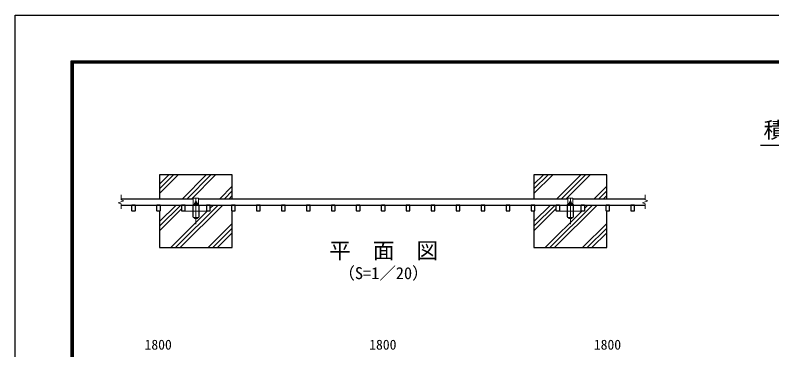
# Model space of a CAD drawing. Units: millimetres, scale not verified. Extents: x -4200 to 4200, y -2970 to 2970.
# Drawn here: x -4200 to -562, y 1360 to 2970 of the extents above; entities that cross this region are included whole.
import ezdxf
from ezdxf.enums import TextEntityAlignment as Align

# ---------------------------------------------------------------- set-up
doc = ezdxf.new("R2010")
doc.units = ezdxf.units.MM
doc.header["$LTSCALE"] = 10
doc.linetypes.add('USER1', pattern=[50.8, 31.75, -6.35, 6.35, -6.35])
for name, color, linetype, lineweight in [('0-0_D-TTL', 2, 'Continuous', 25), ('0-1_D-TTL-TXT', 7, 'Continuous', 25), ('0-2_D-BMK', 2, 'USER1', 13), ('0-3_D-DCR-HCH', 7, 'Continuous', 13), ('0-4_D-STR4', 7, 'Continuous', 25), ('0-5_D-STR1', 1, 'Continuous', 25), ('0-6_D-STR3', 3, 'Continuous', 13), ('0-8_D-STR-DIM', 7, 'Continuous', 13), ('0-9_0', 7, 'Continuous', 25)]:
    doc.layers.add(name, color=color, linetype=linetype, lineweight=lineweight)
doc.styles.add('ＭＳ ゴシック', font='')
doc.styles.get('ＭＳ ゴシック').set_extended_font_data('MS Gothic')

msp = doc.modelspace()

# ---------------------------------------------------------------- linework, layer by layer
at = {"layer": '0-0_D-TTL'}
for points in [[(-4199.92, 2970.06), (4200.08, 2970.06), (4200.08, -2969.94), (-4199.92, -2969.94)], [(-3929.92, 2750.06), (3930.08, 2750.06), (3930.08, -2749.94), (-3929.92, -2749.94)], [(-3927.42, 2747.56), (3927.58, 2747.56), (3927.58, -2747.44), (-3927.42, -2747.44)], [(-3924.92, 2745.06), (3925.08, 2745.06), (3925.08, -2744.94), (-3924.92, -2744.94)], [(-3922.42, 2742.56), (3922.58, 2742.56), (3922.58, -2742.44), (-3922.42, -2742.44)], [(-3919.92, 2740.06), (3920.08, 2740.06), (3920.08, -2739.94), (-3919.92, -2739.94)]]:
    msp.add_lwpolyline(points, close=True, dxfattribs=at)
at = {"layer": '0-2_D-BMK'}
for p, q in [((-3330.77, 2089.23), (-3330.77, 1964.23)), ((-1530.77, 2089.23), (-1530.77, 1964.23)), ((-3393.27, 2026.73), (-3268.27, 2026.73)), ((-1593.27, 2026.73), (-1468.27, 2026.73))]:
    msp.add_line(p, q, dxfattribs=at)
at = {"layer": '0-3_D-DCR-HCH'}
for p, q in [((-3505.77, 2111.65), (-3415.7, 2201.73)), ((-3505.77, 2134.1), (-3438.15, 2201.73)), ((-3505.77, 2156.56), (-3460.6, 2201.73)), ((-3396, 2086.73), (-3281, 2201.73)), ((-3373.55, 2086.73), (-3258.55, 2201.73)), ((-3351.1, 2086.73), (-3236.1, 2201.73)), ((-1705.77, 2111.65), (-1615.7, 2201.73)), ((-1705.77, 2134.1), (-1638.15, 2201.73)), ((-1705.77, 2156.56), (-1660.6, 2201.73)), ((-1596, 2086.73), (-1481, 2201.73)), ((-1573.55, 2086.73), (-1458.55, 2201.73)), ((-1551.1, 2086.73), (-1436.1, 2201.73)), ((-3216.39, 2086.73), (-3155.77, 2147.35)), ((-1416.39, 2086.73), (-1355.77, 2147.35)), ((-3193.94, 2086.73), (-3155.77, 2124.89)), ((-1393.94, 2086.73), (-1355.77, 2124.89)), ((-3171.49, 2086.73), (-3155.77, 2102.44)), ((-1371.49, 2086.73), (-1355.77, 2102.44)), ((-3505.77, 1954.5), (-3403.55, 2056.73)), ((-3505.77, 1976.95), (-3426, 2056.73)), ((-3505.77, 1932.05), (-3399.77, 2038.05)), ((-3428.94, 1851.73), (-3223.94, 2056.73)), ((-3406.49, 1851.73), (-3201.49, 2056.73)), ((-3381.77, 2056.05), (-3381.1, 2056.73)), ((-3261.77, 2041.35), (-3246.39, 2056.73)), ((-1705.77, 1954.5), (-1603.55, 2056.73)), ((-1705.77, 1976.95), (-1626, 2056.73)), ((-1705.77, 1932.05), (-1599.77, 2038.05)), ((-1628.94, 1851.73), (-1423.94, 2056.73)), ((-1606.49, 1851.73), (-1401.49, 2056.73)), ((-1581.77, 2056.05), (-1581.1, 2056.73)), ((-1461.77, 2041.35), (-1446.39, 2056.73)), ((-3451.39, 1851.73), (-3274.39, 2028.73)), ((-1651.39, 1851.73), (-1474.39, 2028.73)), ((-3271.79, 1851.73), (-3155.77, 1967.74)), ((-1471.79, 1851.73), (-1355.77, 1967.74)), ((-3249.34, 1851.73), (-3155.77, 1945.29)), ((-1449.34, 1851.73), (-1355.77, 1945.29)), ((-3226.89, 1851.73), (-3155.77, 1922.84)), ((-1426.89, 1851.73), (-1355.77, 1922.84))]:
    msp.add_line(p, q, dxfattribs=at)
at = {"layer": '0-4_D-STR4'}
for p, q in [((-3505.77, 2201.73), (-3505.77, 2086.73)), ((-1705.77, 2201.73), (-1705.77, 2086.73)), ((-3505.77, 2056.73), (-3505.77, 2056.64)), ((-3155.77, 2056.64), (-3155.77, 2056.73))]:
    msp.add_line(p, q, dxfattribs=at)
for points in [[(-3155.77, 2086.73), (-3155.77, 2201.73), (-3505.77, 2201.73)], [(-1355.77, 2086.73), (-1355.77, 2201.73), (-1705.77, 2201.73)], [(-3505.77, 2028.73), (-3505.77, 1851.73), (-3155.77, 1851.73), (-3155.77, 2028.73)], [(-1705.77, 2028.73), (-1705.77, 1851.73), (-1355.77, 1851.73), (-1355.77, 2028.73)]]:
    msp.add_lwpolyline(points, dxfattribs=at)
at = {"layer": '0-5_D-STR1'}
for p, q in [((-3690.77, 2086.73), (-3343.27, 2086.73)), ((-3318.27, 2086.73), (-1545.77, 2086.73)), ((-1515.77, 2086.73), (-1170.77, 2086.73)), ((-3690.77, 2056.73), (-1170.77, 2056.73)), ((-3639.77, 2055.23), (-3639.77, 2030.23)), ((-3623.27, 2056.73), (-3638.27, 2056.73)), ((-3621.77, 2030.23), (-3621.77, 2055.23)), ((-3519.77, 2055.23), (-3519.77, 2030.23)), ((-3503.27, 2056.73), (-3518.27, 2056.73)), ((-3501.77, 2030.23), (-3501.77, 2055.23)), ((-3399.77, 2055.23), (-3399.77, 2030.23)), ((-3383.27, 2056.73), (-3398.27, 2056.73)), ((-3381.77, 2030.23), (-3381.77, 2055.23)), ((-3345.77, 2052.13), (-3345.77, 2001.33)), ((-3320.37, 2056.73), (-3341.17, 2056.73)), ((-3340.12, 2056.73), (-3321.43, 2056.73)), ((-3340.12, 2056.73), (-3321.43, 2056.73)), ((-3315.77, 2001.33), (-3315.77, 2052.13)), ((-3279.77, 2055.23), (-3279.77, 2030.23)), ((-3263.27, 2056.73), (-3278.27, 2056.73)), ((-3261.77, 2030.23), (-3261.77, 2055.23)), ((-3159.77, 2055.23), (-3159.77, 2030.23)), ((-3143.27, 2056.73), (-3158.27, 2056.73)), ((-3141.77, 2030.23), (-3141.77, 2055.23)), ((-3039.77, 2055.23), (-3039.77, 2030.23)), ((-3023.27, 2056.73), (-3038.27, 2056.73)), ((-3021.77, 2030.23), (-3021.77, 2055.23)), ((-2919.77, 2055.23), (-2919.77, 2030.23)), ((-2903.27, 2056.73), (-2918.27, 2056.73)), ((-2901.77, 2030.23), (-2901.77, 2055.23)), ((-2799.77, 2055.23), (-2799.77, 2030.23)), ((-2783.27, 2056.73), (-2798.27, 2056.73)), ((-2781.77, 2030.23), (-2781.77, 2055.23)), ((-2679.77, 2055.23), (-2679.77, 2030.23)), ((-2663.27, 2056.73), (-2678.27, 2056.73)), ((-2661.77, 2030.23), (-2661.77, 2055.23)), ((-2559.77, 2055.23), (-2559.77, 2030.23)), ((-2543.27, 2056.73), (-2558.27, 2056.73)), ((-2541.77, 2030.23), (-2541.77, 2055.23)), ((-2439.77, 2055.23), (-2439.77, 2030.23)), ((-2423.27, 2056.73), (-2438.27, 2056.73)), ((-2421.77, 2030.23), (-2421.77, 2055.23)), ((-2319.77, 2055.23), (-2319.77, 2030.23)), ((-2303.27, 2056.73), (-2318.27, 2056.73)), ((-2301.77, 2030.23), (-2301.77, 2055.23)), ((-2199.77, 2055.23), (-2199.77, 2030.23)), ((-2183.27, 2056.73), (-2198.27, 2056.73)), ((-2181.77, 2030.23), (-2181.77, 2055.23)), ((-2079.77, 2055.23), (-2079.77, 2030.23)), ((-2063.27, 2056.73), (-2078.27, 2056.73)), ((-2061.77, 2030.23), (-2061.77, 2055.23)), ((-1959.77, 2055.23), (-1959.77, 2030.23)), ((-1943.27, 2056.73), (-1958.27, 2056.73)), ((-1941.77, 2030.23), (-1941.77, 2055.23)), ((-1839.77, 2055.23), (-1839.77, 2030.23)), ((-1823.27, 2056.73), (-1838.27, 2056.73)), ((-1821.77, 2030.23), (-1821.77, 2055.23)), ((-1719.77, 2055.23), (-1719.77, 2030.23)), ((-1703.27, 2056.73), (-1718.27, 2056.73)), ((-1701.77, 2030.23), (-1701.77, 2055.23)), ((-1599.77, 2055.23), (-1599.77, 2030.23)), ((-1583.27, 2056.73), (-1598.27, 2056.73)), ((-1581.77, 2030.23), (-1581.77, 2055.23)), ((-1545.77, 2052.13), (-1545.77, 2001.33)), ((-1545.77, 2052.13), (-1545.77, 2001.33)), ((-1520.37, 2056.73), (-1541.17, 2056.73)), ((-1520.37, 2056.73), (-1541.17, 2056.73)), ((-1540.12, 2056.73), (-1521.43, 2056.73)), ((-1540.12, 2056.73), (-1521.43, 2056.73)), ((-1540.12, 2056.73), (-1521.43, 2056.73)), ((-1515.77, 2001.33), (-1515.77, 2052.13)), ((-1515.77, 2001.33), (-1515.77, 2052.13)), ((-1479.77, 2055.23), (-1479.77, 2030.23)), ((-1463.27, 2056.73), (-1478.27, 2056.73)), ((-1461.77, 2030.23), (-1461.77, 2055.23)), ((-1359.77, 2055.23), (-1359.77, 2030.23)), ((-1343.27, 2056.73), (-1358.27, 2056.73)), ((-1341.77, 2030.23), (-1341.77, 2055.23)), ((-1239.77, 2055.23), (-1239.77, 2030.23)), ((-1223.27, 2056.73), (-1238.27, 2056.73)), ((-1221.77, 2030.23), (-1221.77, 2055.23)), ((-3638.27, 2028.73), (-3623.27, 2028.73)), ((-3518.27, 2028.73), (-3503.27, 2028.73)), ((-3398.27, 2028.73), (-3383.27, 2028.73)), ((-3278.27, 2028.73), (-3263.27, 2028.73)), ((-3158.27, 2028.73), (-3143.27, 2028.73)), ((-3038.27, 2028.73), (-3023.27, 2028.73)), ((-2918.27, 2028.73), (-2903.27, 2028.73)), ((-2798.27, 2028.73), (-2783.27, 2028.73)), ((-2678.27, 2028.73), (-2663.27, 2028.73)), ((-2558.27, 2028.73), (-2543.27, 2028.73)), ((-2438.27, 2028.73), (-2423.27, 2028.73)), ((-2318.27, 2028.73), (-2303.27, 2028.73)), ((-2198.27, 2028.73), (-2183.27, 2028.73)), ((-2078.27, 2028.73), (-2063.27, 2028.73)), ((-1958.27, 2028.73), (-1943.27, 2028.73)), ((-1838.27, 2028.73), (-1823.27, 2028.73)), ((-1718.27, 2028.73), (-1703.27, 2028.73)), ((-1598.27, 2028.73), (-1583.27, 2028.73)), ((-1478.27, 2028.73), (-1463.27, 2028.73)), ((-1358.27, 2028.73), (-1343.27, 2028.73)), ((-1238.27, 2028.73), (-1223.27, 2028.73)), ((-3341.17, 1996.73), (-3320.37, 1996.73)), ((-1541.17, 1996.73), (-1520.37, 1996.73)), ((-1541.17, 1996.73), (-1520.37, 1996.73))]:
    msp.add_line(p, q, dxfattribs=at)
for centre, radius, start, end in [((-3638.27, 2055.23), 1.5, 90, 180), ((-3623.27, 2055.23), 1.5, 0, 90), ((-3518.27, 2055.23), 1.5, 90, 180), ((-3503.27, 2055.23), 1.5, 0, 90), ((-3398.27, 2055.23), 1.5, 90, 180), ((-3383.27, 2055.23), 1.5, 0, 90), ((-3341.17, 2052.13), 4.6, 90, 180), ((-3320.37, 2052.13), 4.6, 0, 90), ((-3278.27, 2055.23), 1.5, 90, 180), ((-3263.27, 2055.23), 1.5, 0, 90), ((-3158.27, 2055.23), 1.5, 90, 180), ((-3143.27, 2055.23), 1.5, 0, 90), ((-3038.27, 2055.23), 1.5, 90, 180), ((-3023.27, 2055.23), 1.5, 0, 90), ((-2918.27, 2055.23), 1.5, 90, 180), ((-2903.27, 2055.23), 1.5, 0, 90), ((-2798.27, 2055.23), 1.5, 90, 180), ((-2783.27, 2055.23), 1.5, 0, 90), ((-2678.27, 2055.23), 1.5, 90, 180), ((-2663.27, 2055.23), 1.5, 0, 90), ((-2558.27, 2055.23), 1.5, 90, 180), ((-2543.27, 2055.23), 1.5, 0, 90), ((-2438.27, 2055.23), 1.5, 90, 180), ((-2423.27, 2055.23), 1.5, 0, 90), ((-2318.27, 2055.23), 1.5, 90, 180), ((-2303.27, 2055.23), 1.5, 0, 90), ((-2198.27, 2055.23), 1.5, 90, 180), ((-2183.27, 2055.23), 1.5, 0, 90), ((-2078.27, 2055.23), 1.5, 90, 180), ((-2063.27, 2055.23), 1.5, 0, 90), ((-1958.27, 2055.23), 1.5, 90, 180), ((-1943.27, 2055.23), 1.5, 0, 90), ((-1838.27, 2055.23), 1.5, 90, 180), ((-1823.27, 2055.23), 1.5, 0, 90), ((-1718.27, 2055.23), 1.5, 90, 180), ((-1703.27, 2055.23), 1.5, 0, 90), ((-1598.27, 2055.23), 1.5, 90, 180), ((-1583.27, 2055.23), 1.5, 0, 90), ((-1541.17, 2052.13), 4.6, 90, 180), ((-1541.17, 2052.13), 4.6, 90, 180), ((-1520.37, 2052.13), 4.6, 0, 90), ((-1520.37, 2052.13), 4.6, 0, 90), ((-1478.27, 2055.23), 1.5, 90, 180), ((-1463.27, 2055.23), 1.5, 0, 90), ((-1358.27, 2055.23), 1.5, 90, 180), ((-1343.27, 2055.23), 1.5, 0, 90), ((-1238.27, 2055.23), 1.5, 90, 180), ((-1223.27, 2055.23), 1.5, 0, 90), ((-3638.27, 2030.23), 1.5, 180, 270), ((-3623.27, 2030.23), 1.5, 270, 0), ((-3518.27, 2030.23), 1.5, 180, 270), ((-3503.27, 2030.23), 1.5, 270, 0), ((-3398.27, 2030.23), 1.5, 180, 270), ((-3383.27, 2030.23), 1.5, 270, 0), ((-3341.17, 2001.33), 4.6, 180, 270), ((-3320.37, 2001.33), 4.6, 270, 0), ((-3278.27, 2030.23), 1.5, 180, 270), ((-3263.27, 2030.23), 1.5, 270, 0), ((-3158.27, 2030.23), 1.5, 180, 270), ((-3143.27, 2030.23), 1.5, 270, 0), ((-3038.27, 2030.23), 1.5, 180, 270), ((-3023.27, 2030.23), 1.5, 270, 0), ((-2918.27, 2030.23), 1.5, 180, 270), ((-2903.27, 2030.23), 1.5, 270, 0), ((-2798.27, 2030.23), 1.5, 180, 270), ((-2783.27, 2030.23), 1.5, 270, 0), ((-2678.27, 2030.23), 1.5, 180, 270), ((-2663.27, 2030.23), 1.5, 270, 0), ((-2558.27, 2030.23), 1.5, 180, 270), ((-2543.27, 2030.23), 1.5, 270, 0), ((-2438.27, 2030.23), 1.5, 180, 270), ((-2423.27, 2030.23), 1.5, 270, 0), ((-2318.27, 2030.23), 1.5, 180, 270), ((-2303.27, 2030.23), 1.5, 270, 0), ((-2198.27, 2030.23), 1.5, 180, 270), ((-2183.27, 2030.23), 1.5, 270, 0), ((-2078.27, 2030.23), 1.5, 180, 270), ((-2063.27, 2030.23), 1.5, 270, 0), ((-1958.27, 2030.23), 1.5, 180, 270), ((-1943.27, 2030.23), 1.5, 270, 0), ((-1838.27, 2030.23), 1.5, 180, 270), ((-1823.27, 2030.23), 1.5, 270, 0), ((-1718.27, 2030.23), 1.5, 180, 270), ((-1703.27, 2030.23), 1.5, 270, 0), ((-1598.27, 2030.23), 1.5, 180, 270), ((-1583.27, 2030.23), 1.5, 270, 0), ((-1541.17, 2001.33), 4.6, 180, 270), ((-1541.17, 2001.33), 4.6, 180, 270), ((-1520.37, 2001.33), 4.6, 270, 0), ((-1520.37, 2001.33), 4.6, 270, 0), ((-1478.27, 2030.23), 1.5, 180, 270), ((-1463.27, 2030.23), 1.5, 270, 0), ((-1358.27, 2030.23), 1.5, 180, 270), ((-1343.27, 2030.23), 1.5, 270, 0), ((-1238.27, 2030.23), 1.5, 180, 270), ((-1223.27, 2030.23), 1.5, 270, 0)]:
    msp.add_arc(centre, radius, start, end, dxfattribs=at)
at = {"layer": '0-6_D-STR3'}
for p, q in [((-3343.27, 2089.93), (-3343.27, 2056.73)), ((-3343.27, 2089.93), (-3318.27, 2089.93)), ((-3318.27, 2089.93), (-3318.27, 2056.73)), ((-1543.27, 2089.93), (-1543.27, 2056.73)), ((-1543.27, 2089.93), (-1518.27, 2089.93)), ((-1518.27, 2089.93), (-1518.27, 2056.73)), ((-3343.27, 2059.93), (-3318.27, 2059.93)), ((-3343.27, 2056.73), (-3318.27, 2056.73)), ((-3338.28, 2065.7), (-3337.02, 2066.43)), ((-3338.28, 2059.93), (-3338.28, 2065.7)), ((-3323.27, 2059.93), (-3338.28, 2059.93)), ((-3324.52, 2066.43), (-3337.02, 2066.43)), ((-3334.77, 2070.53), (-3333.57, 2071.73)), ((-3334.77, 2070.53), (-3326.77, 2070.53)), ((-3334.77, 2066.43), (-3334.77, 2070.53)), ((-3334.53, 2059.93), (-3334.53, 2065.7)), ((-3334.02, 2066.43), (-3334.02, 2071.28)), ((-3333.57, 2071.73), (-3327.97, 2071.73)), ((-3326.77, 2070.53), (-3327.97, 2071.73)), ((-3327.52, 2066.43), (-3327.52, 2071.28)), ((-3327.02, 2059.93), (-3327.02, 2065.7)), ((-3326.77, 2066.43), (-3326.77, 2070.53)), ((-3323.27, 2065.7), (-3324.52, 2066.43)), ((-3323.27, 2059.93), (-3323.27, 2065.7)), ((-1545.77, 2059.93), (-1545.77, 2056.73)), ((-1545.77, 2059.93), (-1543.27, 2059.93)), ((-1545.77, 2056.73), (-1515.77, 2056.73)), ((-1543.27, 2059.93), (-1518.27, 2059.93)), ((-1543.27, 2056.73), (-1518.27, 2056.73)), ((-1538.28, 2065.7), (-1537.02, 2066.43)), ((-1538.28, 2059.93), (-1538.28, 2065.7)), ((-1523.27, 2059.93), (-1538.28, 2059.93)), ((-1524.52, 2066.43), (-1537.02, 2066.43)), ((-1534.77, 2070.53), (-1533.57, 2071.73)), ((-1534.77, 2070.53), (-1526.77, 2070.53)), ((-1534.77, 2066.43), (-1534.77, 2070.53)), ((-1534.53, 2059.93), (-1534.53, 2065.7)), ((-1534.02, 2066.43), (-1534.02, 2071.28)), ((-1533.57, 2071.73), (-1527.97, 2071.73)), ((-1526.77, 2070.53), (-1527.97, 2071.73)), ((-1527.52, 2066.43), (-1527.52, 2071.28)), ((-1527.02, 2059.93), (-1527.02, 2065.7)), ((-1526.77, 2066.43), (-1526.77, 2070.53)), ((-1523.27, 2065.7), (-1524.52, 2066.43)), ((-1523.27, 2059.93), (-1523.27, 2065.7)), ((-1518.27, 2059.93), (-1515.77, 2059.93)), ((-1515.77, 2059.93), (-1515.77, 2056.73)), ((-3338.28, 1996.73), (-3338.28, 1992.12)), ((-3338.28, 1996.73), (-3323.27, 1996.73)), ((-3337.07, 1991.43), (-3338.28, 1992.12)), ((-3337.07, 1991.43), (-3324.47, 1991.43)), ((-3334.53, 1996.73), (-3334.53, 1992.12)), ((-3327.02, 1996.73), (-3327.02, 1992.12)), ((-3324.47, 1991.43), (-3323.27, 1992.12)), ((-3323.27, 1996.73), (-3323.27, 1992.12)), ((-1538.28, 1996.73), (-1538.28, 1992.12)), ((-1538.28, 1996.73), (-1523.27, 1996.73)), ((-1537.07, 1991.43), (-1538.28, 1992.12)), ((-1537.07, 1991.43), (-1524.47, 1991.43)), ((-1534.53, 1996.73), (-1534.53, 1992.12)), ((-1527.02, 1996.73), (-1527.02, 1992.12)), ((-1524.47, 1991.43), (-1523.27, 1992.12)), ((-1523.27, 1996.73), (-1523.27, 1992.12))]:
    msp.add_line(p, q, dxfattribs=at)
for centre, radius, start, end in [((-3336.4, 2062.96), 3.32, 55.61586, 124.38414), ((-3330.77, 2053.86), 12.42, 72.4121, 107.5879), ((-3325.14, 2062.96), 3.32, 55.61585, 124.38416), ((-1536.4, 2062.96), 3.32, 55.61586, 124.38414), ((-1530.77, 2053.86), 12.42, 72.4121, 107.5879), ((-1525.14, 2062.96), 3.32, 55.61585, 124.38416), ((-3336.4, 1994.86), 3.32, 235.61585, 304.38415), ((-3330.77, 2003.96), 12.42, 252.4121, 287.5879), ((-3325.14, 1994.86), 3.32, 235.61585, 304.38415), ((-1536.4, 1994.86), 3.32, 235.61585, 304.38415), ((-1530.77, 2003.96), 12.42, 252.4121, 287.5879), ((-1525.14, 1994.86), 3.32, 235.61585, 304.38415)]:
    msp.add_arc(centre, radius, start, end, dxfattribs=at)
at = {"layer": '0-8_D-STR-DIM'}
for p, q in [((-3703.99, 2066.92), (-3677.56, 2076.54)), ((-3690.77, 2105.48), (-3690.77, 2081.35)), ((-3677.56, 2076.54), (-3690.77, 2081.35)), ((-1183.99, 2066.92), (-1157.56, 2076.54)), ((-1170.77, 2105.48), (-1170.77, 2081.35)), ((-1157.56, 2076.54), (-1170.77, 2081.35)), ((-3690.77, 2062.11), (-3703.99, 2066.92)), ((-3690.77, 2062.11), (-3690.77, 2037.98)), ((-1170.77, 2062.11), (-1183.99, 2066.92)), ((-1170.77, 2062.11), (-1170.77, 2037.98))]:
    msp.add_line(p, q, dxfattribs=at)
at = {"layer": '0-9_0'}
msp.add_line((-615.88, 2345.38), (544.12, 2345.38), dxfattribs=at)

# ---------------------------------------------------------------- texts
at = {"layer": '0-1_D-TTL-TXT', "style": 'ＭＳ ゴシック'}
for s, height, p in [('積雪型角パイプフェンス', 76.98, (-602.07, 2355.92)), ('平\u3000面\u3000図', 76.98, (-2690.68, 1776.12)), ('（S=1／20）', 57.7, (-2645.19, 1682.92))]:
    msp.add_text(s, height=height, dxfattribs=at).set_placement(p, align=Align.BOTTOM_LEFT)
at = {"layer": '0-8_D-STR-DIM', "style": 'ＭＳ ゴシック'}
for p in [(-3577.67, 1346.66), (-2497.67, 1346.66), (-1417.67, 1346.66)]:
    msp.add_text('1800', height=48.09, dxfattribs=at).set_placement(p, align=Align.BOTTOM_LEFT)

doc.saveas('drawing.dxf')
